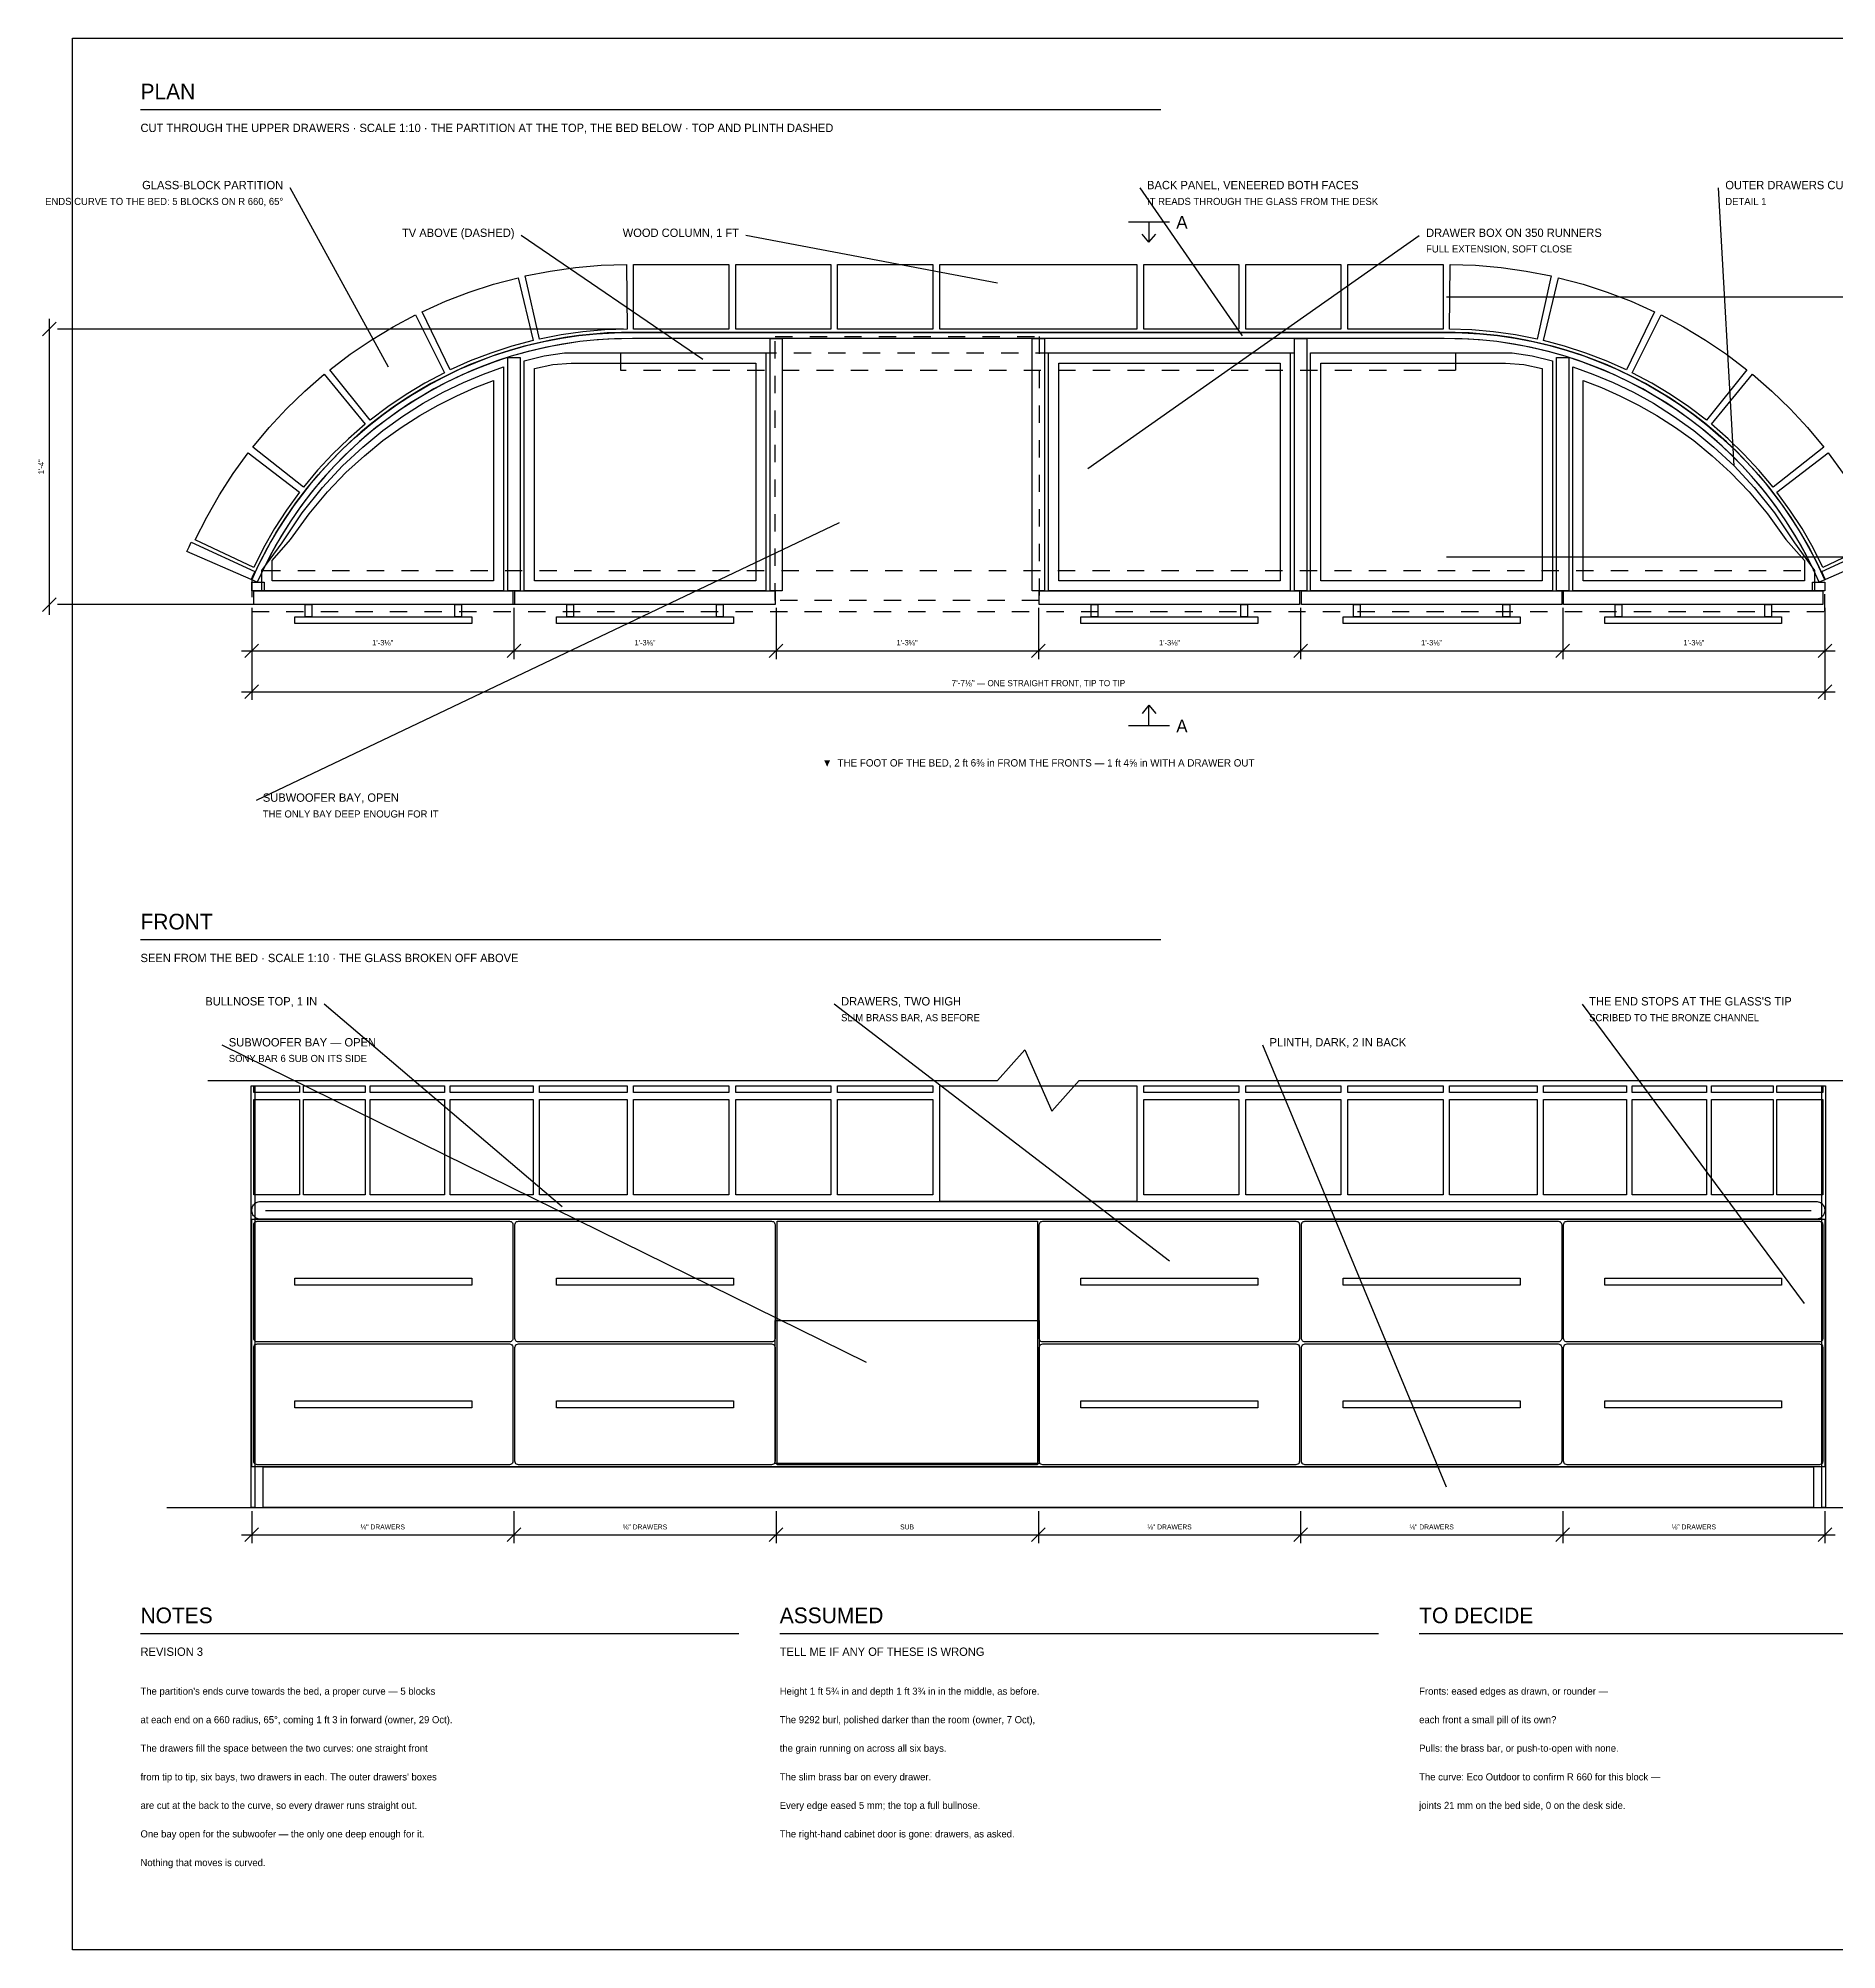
# Model space of a CAD drawing. Header units: inches. Extents: x 0.1 to 16.4, y 0.3 to 11.4.
# Drawn here: x 0.12 to 10.53, y 0.31 to 11.38 of the extents above; entities that cross this region are included whole.
import ezdxf
from ezdxf.enums import TextEntityAlignment as Align

# ---------------------------------------------------------------- set-up
doc = ezdxf.new("R2010")
doc.units = ezdxf.units.IN
doc.header["$LTSCALE"] = 0.009843
doc.header["$MEASUREMENT"] = 0
doc.linetypes.add('DASHED', pattern=[0.6, 0.5, -0.1])
for name, color, linetype in [('DIMENSIONS', 1, 'Continuous'), ('GEOMETRY', 7, 'Continuous'), ('TEXT', 7, 'Continuous')]:
    doc.layers.add(name, color=color, linetype=linetype)

msp = doc.modelspace()

# ---------------------------------------------------------------- linework, layer by layer
at = {"layer": 'DIMENSIONS'}
for p, q in [((8.268, 9.882), (11.717, 9.882)), ((0.181, 9.754), (0.181, 8.041)), ((0.142, 9.656), (0.22, 9.734)), ((3.504, 9.695), (0.228, 9.695)), ((8.268, 8.377), (11.717, 8.377)), ((0.142, 8.061), (0.22, 8.14)), ((3.504, 8.1), (0.228, 8.1)), ((1.353, 8.081), (1.353, 7.785)), ((2.87, 8.081), (2.87, 7.785)), ((4.388, 8.081), (4.388, 7.785)), ((5.906, 8.081), (5.906, 7.785)), ((7.423, 8.081), (7.423, 7.785)), ((8.941, 8.081), (8.941, 7.785)), ((10.458, 8.081), (10.458, 7.785)), ((1.313, 7.793), (1.392, 7.872)), ((2.831, 7.793), (2.91, 7.872)), ((4.348, 7.793), (4.427, 7.872)), ((5.866, 7.793), (5.945, 7.872)), ((7.384, 7.793), (7.463, 7.872)), ((8.901, 7.793), (8.98, 7.872)), ((10.419, 7.793), (10.498, 7.872)), ((1.294, 7.833), (10.517, 7.833)), ((1.353, 7.833), (1.353, 7.549)), ((10.458, 7.833), (10.458, 7.549)), ((1.313, 7.557), (1.392, 7.636)), ((10.419, 7.557), (10.498, 7.636)), ((1.294, 7.596), (10.517, 7.596)), ((1.353, 2.854), (1.353, 2.669)), ((2.87, 2.854), (2.87, 2.669)), ((4.388, 2.854), (4.388, 2.669)), ((5.906, 2.854), (5.906, 2.669)), ((7.423, 2.854), (7.423, 2.669)), ((8.941, 2.854), (8.941, 2.669)), ((10.458, 2.854), (10.458, 2.669)), ((1.294, 2.717), (10.517, 2.717)), ((1.313, 2.677), (1.392, 2.756)), ((2.831, 2.677), (2.91, 2.756)), ((4.348, 2.677), (4.427, 2.756)), ((5.866, 2.677), (5.945, 2.756)), ((7.384, 2.677), (7.463, 2.756)), ((8.901, 2.677), (8.98, 2.756)), ((10.419, 2.677), (10.498, 2.756))]:
    msp.add_line(p, q, dxfattribs=at)
at = {"layer": 'GEOMETRY'}
for p, q in [((0.709, 10.965), (6.614, 10.965)), ((2.145, 9.474), (1.575, 10.512)), ((7.087, 9.656), (6.496, 10.512)), ((9.933, 8.904), (9.843, 10.512)), ((3.963, 9.518), (2.913, 10.236)), ((5.669, 9.961), (4.213, 10.236)), ((6.192, 8.888), (8.11, 10.236)), ((4.753, 8.573), (1.378, 6.967)), ((0.709, 6.161), (6.614, 6.161)), ((3.15, 4.614), (1.772, 5.787)), ((6.664, 4.3), (4.724, 5.787)), ((10.34, 4.055), (9.055, 5.787)), ((4.911, 3.713), (1.181, 5.551)), ((8.268, 2.992), (7.205, 5.551)), ((1.432, 4.594), (10.379, 4.594)), ((0.862, 2.874), (10.949, 2.874)), ((0.709, 2.146), (4.173, 2.146)), ((4.409, 2.146), (7.874, 2.146)), ((8.11, 2.146), (11.26, 2.146))]:
    msp.add_line(p, q, dxfattribs=at)
for points in [[(0.315, 11.378), (16.22, 11.378), (16.22, 0.315), (0.315, 0.315), (0.315, 11.378)], [(6.428, 10.315), (6.664, 10.315)], [(6.546, 10.315), (6.546, 10.197), (6.507, 10.244)], [(6.546, 10.197), (6.585, 10.244)], [(2.936, 10.002), (3.081, 10.03), (3.227, 10.051), (3.375, 10.064), (3.522, 10.069), (3.525, 9.695), (3.397, 9.69), (3.27, 9.679), (3.143, 9.661), (3.018, 9.637), (2.936, 10.002)], [(3.563, 10.069), (3.701, 10.069), (3.839, 10.069), (3.976, 10.069), (4.114, 10.069), (4.114, 9.695), (3.976, 9.695), (3.839, 9.695), (3.701, 9.695), (3.563, 9.695), (3.563, 10.069)], [(4.154, 10.069), (4.291, 10.069), (4.429, 10.069), (4.567, 10.069), (4.705, 10.069), (4.705, 9.695), (4.567, 9.695), (4.429, 9.695), (4.291, 9.695), (4.154, 9.695), (4.154, 10.069)], [(4.744, 10.069), (4.882, 10.069), (5.02, 10.069), (5.157, 10.069), (5.295, 10.069), (5.295, 9.695), (5.157, 9.695), (5.02, 9.695), (4.882, 9.695), (4.744, 9.695), (4.744, 10.069)], [(5.335, 10.069), (5.906, 10.069), (6.476, 10.069), (6.476, 9.695), (5.906, 9.695), (5.335, 9.695), (5.335, 10.069)], [(6.516, 10.069), (6.654, 10.069), (6.791, 10.069), (6.929, 10.069), (7.067, 10.069), (7.067, 9.695), (6.929, 9.695), (6.791, 9.695), (6.654, 9.695), (6.516, 9.695), (6.516, 10.069)], [(7.106, 10.069), (7.244, 10.069), (7.382, 10.069), (7.52, 10.069), (7.657, 10.069), (7.657, 9.695), (7.52, 9.695), (7.382, 9.695), (7.244, 9.695), (7.106, 9.695), (7.106, 10.069)], [(7.697, 10.069), (7.835, 10.069), (7.972, 10.069), (8.11, 10.069), (8.248, 10.069), (8.248, 9.695), (8.11, 9.695), (7.972, 9.695), (7.835, 9.695), (7.697, 9.695), (7.697, 10.069)], [(8.289, 10.069), (8.436, 10.064), (8.584, 10.051), (8.73, 10.03), (8.875, 10.002), (8.793, 9.637), (8.668, 9.661), (8.541, 9.679), (8.414, 9.69), (8.286, 9.695), (8.289, 10.069)], [(2.339, 9.795), (2.474, 9.856), (2.612, 9.909), (2.752, 9.954), (2.895, 9.992), (2.982, 9.629), (2.859, 9.596), (2.737, 9.556), (2.618, 9.51), (2.501, 9.458), (2.339, 9.795)], [(8.916, 9.992), (9.059, 9.954), (9.199, 9.909), (9.337, 9.856), (9.472, 9.795), (9.31, 9.458), (9.193, 9.51), (9.074, 9.556), (8.952, 9.596), (8.829, 9.629), (8.916, 9.992)], [(1.804, 9.459), (1.922, 9.549), (2.044, 9.631), (2.171, 9.707), (2.301, 9.777), (2.468, 9.442), (2.355, 9.382), (2.246, 9.316), (2.14, 9.244), (2.038, 9.167), (1.804, 9.459)], [(9.51, 9.777), (9.64, 9.707), (9.767, 9.631), (9.889, 9.549), (10.007, 9.459), (9.773, 9.167), (9.671, 9.244), (9.565, 9.316), (9.456, 9.382), (9.343, 9.442), (9.51, 9.777)], [(1.353, 8.244), (1.396, 8.337), (1.444, 8.429), (1.495, 8.518), (1.55, 8.605), (1.609, 8.69), (1.671, 8.772), (1.737, 8.851), (1.806, 8.927), (1.878, 9), (1.954, 9.07), (2.032, 9.137), (2.113, 9.201), (2.197, 9.26), (2.283, 9.316), (2.372, 9.369), (2.463, 9.417), (2.556, 9.462), (2.65, 9.502), (2.747, 9.539), (2.845, 9.571), (2.944, 9.599), (3.044, 9.622), (3.145, 9.642), (3.247, 9.657), (3.349, 9.667), (3.452, 9.673), (3.556, 9.675), (3.668, 9.675), (3.78, 9.675), (3.892, 9.675), (4.004, 9.675), (4.115, 9.675), (4.227, 9.675), (4.339, 9.675), (4.451, 9.675), (4.563, 9.675), (4.675, 9.675), (4.787, 9.675), (4.899, 9.675), (5.011, 9.675), (5.122, 9.675), (5.234, 9.675), (5.346, 9.675), (5.458, 9.675), (5.57, 9.675), (5.682, 9.675), (5.794, 9.675), (5.906, 9.675), (6.017, 9.675), (6.129, 9.675), (6.241, 9.675), (6.353, 9.675), (6.465, 9.675), (6.577, 9.675), (6.689, 9.675), (6.801, 9.675), (6.912, 9.675), (7.024, 9.675), (7.136, 9.675), (7.248, 9.675), (7.36, 9.675), (7.472, 9.675), (7.584, 9.675), (7.696, 9.675), (7.807, 9.675), (7.919, 9.675), (8.031, 9.675), (8.143, 9.675), (8.255, 9.675), (8.359, 9.673), (8.462, 9.667), (8.564, 9.657), (8.666, 9.642), (8.767, 9.622), (8.867, 9.599), (8.966, 9.571), (9.064, 9.539), (9.161, 9.502), (9.255, 9.462), (9.348, 9.417), (9.439, 9.369), (9.528, 9.316), (9.614, 9.26), (9.698, 9.201), (9.779, 9.137), (9.857, 9.07), (9.933, 9), (10.005, 8.927), (10.074, 8.851), (10.14, 8.772), (10.202, 8.69), (10.261, 8.605), (10.316, 8.518), (10.367, 8.429), (10.415, 8.337), (10.458, 8.244), (10.426, 8.23), (10.383, 8.322), (10.336, 8.412), (10.286, 8.5), (10.232, 8.585), (10.174, 8.669), (10.112, 8.75), (10.048, 8.828), (9.979, 8.903), (9.908, 8.975), (9.834, 9.044), (9.757, 9.11), (9.677, 9.172), (9.594, 9.231), (9.509, 9.286), (9.422, 9.338), (9.332, 9.386), (9.241, 9.43), (9.147, 9.469), (9.052, 9.505), (8.956, 9.537), (8.858, 9.565), (8.76, 9.588), (8.66, 9.607), (8.56, 9.622), (8.459, 9.632), (8.358, 9.638), (8.255, 9.64), (8.143, 9.64), (8.031, 9.64), (7.919, 9.64), (7.807, 9.64), (7.696, 9.64), (7.584, 9.64), (7.472, 9.64), (7.36, 9.64), (7.248, 9.64), (7.136, 9.64), (7.024, 9.64), (6.912, 9.64), (6.801, 9.64), (6.689, 9.64), (6.577, 9.64), (6.465, 9.64), (6.353, 9.64), (6.241, 9.64), (6.129, 9.64), (6.017, 9.64), (5.906, 9.64), (5.794, 9.64), (5.682, 9.64), (5.57, 9.64), (5.458, 9.64), (5.346, 9.64), (5.234, 9.64), (5.122, 9.64), (5.011, 9.64), (4.899, 9.64), (4.787, 9.64), (4.675, 9.64), (4.563, 9.64), (4.451, 9.64), (4.339, 9.64), (4.227, 9.64), (4.115, 9.64), (4.004, 9.64), (3.892, 9.64), (3.78, 9.64), (3.668, 9.64), (3.556, 9.64), (3.453, 9.638), (3.352, 9.632), (3.251, 9.622), (3.151, 9.607), (3.051, 9.588), (2.953, 9.565), (2.855, 9.537), (2.759, 9.505), (2.664, 9.469), (2.57, 9.43), (2.479, 9.386), (2.389, 9.338), (2.302, 9.286), (2.217, 9.231), (2.134, 9.172), (2.054, 9.11), (1.977, 9.044), (1.903, 8.975), (1.832, 8.903), (1.763, 8.828), (1.699, 8.75), (1.637, 8.669), (1.579, 8.585), (1.525, 8.5), (1.475, 8.412), (1.428, 8.322), (1.385, 8.23), (1.353, 8.244)], [(4.353, 9.64), (4.423, 9.64), (4.423, 8.179), (4.353, 8.179), (4.353, 9.64)], [(5.87, 9.64), (5.941, 9.64), (5.941, 8.179), (5.87, 8.179), (5.87, 9.64)], [(7.388, 9.64), (7.459, 9.64), (7.459, 8.179), (7.388, 8.179), (7.388, 9.64)], [(2.835, 9.531), (2.906, 9.531), (2.906, 8.179), (2.835, 8.179), (2.835, 9.531)], [(2.929, 8.179), (2.929, 9.511), (3.046, 9.539), (3.163, 9.557), (3.279, 9.557), (3.396, 9.557), (3.513, 9.557), (3.629, 9.557), (3.746, 9.557), (3.862, 9.557), (3.979, 9.557), (4.096, 9.557), (4.212, 9.557), (4.329, 9.557), (4.329, 8.179), (2.929, 8.179)], [(5.965, 8.179), (5.965, 9.557), (6.081, 9.557), (6.198, 9.557), (6.314, 9.557), (6.431, 9.557), (6.548, 9.557), (6.664, 9.557), (6.781, 9.557), (6.898, 9.557), (7.014, 9.557), (7.131, 9.557), (7.247, 9.557), (7.364, 9.557), (7.364, 8.179), (5.965, 8.179)], [(7.482, 8.179), (7.482, 9.557), (7.599, 9.557), (7.715, 9.557), (7.832, 9.557), (7.949, 9.557), (8.065, 9.557), (8.182, 9.557), (8.298, 9.557), (8.415, 9.557), (8.532, 9.557), (8.648, 9.557), (8.765, 9.539), (8.882, 9.511), (8.882, 8.179), (7.482, 8.179)], [(8.905, 9.531), (8.976, 9.531), (8.976, 8.179), (8.905, 8.179), (8.905, 9.531)], [(1.359, 9.012), (1.453, 9.125), (1.554, 9.233), (1.66, 9.336), (1.772, 9.433), (2.009, 9.144), (1.913, 9.06), (1.821, 8.971), (1.734, 8.878), (1.652, 8.78), (1.359, 9.012)], [(1.412, 8.179), (1.412, 8.297), (1.529, 8.458), (1.645, 8.632), (1.762, 8.778), (1.878, 8.904), (1.995, 9.012), (2.112, 9.108), (2.228, 9.191), (2.345, 9.265), (2.461, 9.33), (2.578, 9.386), (2.695, 9.434), (2.811, 9.476), (2.811, 8.179), (1.412, 8.179)], [(2.989, 8.238), (2.989, 9.467), (3.095, 9.49), (3.202, 9.498), (3.309, 9.498), (3.416, 9.498), (3.522, 9.498), (3.629, 9.498), (3.736, 9.498), (3.843, 9.498), (3.95, 9.498), (4.056, 9.498), (4.163, 9.498), (4.27, 9.498), (4.27, 8.238), (2.989, 8.238)], [(6.024, 8.238), (6.024, 9.498), (6.13, 9.498), (6.237, 9.498), (6.344, 9.498), (6.451, 9.498), (6.558, 9.498), (6.664, 9.498), (6.771, 9.498), (6.878, 9.498), (6.985, 9.498), (7.091, 9.498), (7.198, 9.498), (7.305, 9.498), (7.305, 8.238), (6.024, 8.238)], [(7.541, 8.238), (7.541, 9.498), (7.648, 9.498), (7.755, 9.498), (7.861, 9.498), (7.968, 9.498), (8.075, 9.498), (8.182, 9.498), (8.289, 9.498), (8.395, 9.498), (8.502, 9.498), (8.609, 9.498), (8.716, 9.49), (8.822, 9.467), (8.822, 8.238), (7.541, 8.238)], [(9, 8.179), (9, 9.476), (9.116, 9.434), (9.233, 9.386), (9.35, 9.33), (9.466, 9.265), (9.583, 9.191), (9.699, 9.108), (9.816, 9.012), (9.933, 8.904), (10.049, 8.778), (10.166, 8.632), (10.282, 8.458), (10.399, 8.297), (10.399, 8.179), (9, 8.179)], [(10.039, 9.433), (10.151, 9.336), (10.257, 9.233), (10.358, 9.125), (10.452, 9.012), (10.159, 8.78), (10.077, 8.878), (9.99, 8.971), (9.898, 9.06), (9.802, 9.144), (10.039, 9.433)], [(1.471, 8.238), (1.471, 8.356), (1.578, 8.477), (1.685, 8.625), (1.791, 8.753), (1.898, 8.864), (2.005, 8.962), (2.112, 9.049), (2.218, 9.126), (2.325, 9.194), (2.432, 9.255), (2.539, 9.309), (2.646, 9.356), (2.752, 9.397), (2.752, 8.238), (1.471, 8.238)], [(9.059, 8.238), (9.059, 9.397), (9.165, 9.356), (9.272, 9.309), (9.379, 9.255), (9.486, 9.194), (9.593, 9.126), (9.699, 9.049), (9.806, 8.962), (9.913, 8.864), (10.02, 8.753), (10.126, 8.625), (10.233, 8.477), (10.34, 8.356), (10.34, 8.238), (9.059, 8.238)], [(1.026, 8.475), (1.092, 8.607), (1.166, 8.735), (1.246, 8.859), (1.333, 8.978), (1.63, 8.751), (1.555, 8.647), (1.485, 8.54), (1.421, 8.429), (1.364, 8.315), (1.026, 8.475)], [(10.478, 8.978), (10.565, 8.859), (10.645, 8.735), (10.719, 8.607), (10.785, 8.475), (10.447, 8.315), (10.39, 8.429), (10.326, 8.54), (10.256, 8.647), (10.181, 8.751), (10.478, 8.978)], [(0.978, 8.408), (0.99, 8.435), (1.002, 8.462), (1.37, 8.292), (1.36, 8.269), (1.349, 8.245), (0.978, 8.408)], [(10.809, 8.462), (10.821, 8.435), (10.833, 8.408), (10.462, 8.245), (10.451, 8.269), (10.441, 8.292), (10.809, 8.462)], [(1.353, 8.23), (1.424, 8.23), (1.424, 8.179), (1.353, 8.179), (1.353, 8.23)], [(10.387, 8.23), (10.458, 8.23), (10.458, 8.179), (10.387, 8.179), (10.387, 8.23)], [(1.365, 8.179), (2.865, 8.179), (2.865, 8.1), (1.365, 8.1), (1.365, 8.179)], [(1.662, 8.1), (1.701, 8.1), (1.701, 8.03), (1.662, 8.03), (1.662, 8.1)], [(2.528, 8.1), (2.567, 8.1), (2.567, 8.03), (2.528, 8.03), (2.528, 8.1)], [(2.876, 8.179), (4.382, 8.179), (4.382, 8.1), (2.876, 8.1), (2.876, 8.179)], [(3.176, 8.1), (3.216, 8.1), (3.216, 8.03), (3.176, 8.03), (3.176, 8.1)], [(4.043, 8.1), (4.082, 8.1), (4.082, 8.03), (4.043, 8.03), (4.043, 8.1)], [(5.911, 8.179), (7.417, 8.179), (7.417, 8.1), (5.911, 8.1), (5.911, 8.179)], [(6.212, 8.1), (6.251, 8.1), (6.251, 8.03), (6.212, 8.03), (6.212, 8.1)], [(7.078, 8.1), (7.117, 8.1), (7.117, 8.03), (7.078, 8.03), (7.078, 8.1)], [(7.429, 8.179), (8.935, 8.179), (8.935, 8.1), (7.429, 8.1), (7.429, 8.179)], [(7.729, 8.1), (7.768, 8.1), (7.768, 8.03), (7.729, 8.03), (7.729, 8.1)], [(8.595, 8.1), (8.635, 8.1), (8.635, 8.03), (8.595, 8.03), (8.595, 8.1)], [(8.946, 8.179), (10.446, 8.179), (10.446, 8.1), (8.946, 8.1), (8.946, 8.179)], [(9.244, 8.1), (9.283, 8.1), (9.283, 8.03), (9.244, 8.03), (9.244, 8.1)], [(10.11, 8.1), (10.149, 8.1), (10.149, 8.03), (10.11, 8.03), (10.11, 8.1)], [(1.603, 8.03), (2.626, 8.03), (2.626, 7.99), (1.603, 7.99), (1.603, 8.03)], [(3.117, 8.03), (4.141, 8.03), (4.141, 7.99), (3.117, 7.99), (3.117, 8.03)], [(6.152, 8.03), (7.176, 8.03), (7.176, 7.99), (6.152, 7.99), (6.152, 8.03)], [(7.67, 8.03), (8.694, 8.03), (8.694, 7.99), (7.67, 7.99), (7.67, 8.03)], [(9.185, 8.03), (10.208, 8.03), (10.208, 7.99), (9.185, 7.99), (9.185, 8.03)], [(6.546, 7.4), (6.546, 7.518), (6.507, 7.47)], [(6.546, 7.518), (6.585, 7.47)], [(6.428, 7.4), (6.664, 7.4)], [(1.099, 5.346), (5.669, 5.346), (5.827, 5.524), (5.984, 5.169), (6.142, 5.346), (10.712, 5.346)], [(1.349, 5.315), (1.37, 5.315), (1.37, 2.874), (1.349, 2.874), (1.349, 5.315)], [(1.364, 5.315), (1.63, 5.315), (1.63, 5.276), (1.364, 5.276), (1.364, 5.315)], [(1.652, 5.315), (2.009, 5.315), (2.009, 5.276), (1.652, 5.276), (1.652, 5.315)], [(2.038, 5.315), (2.468, 5.315), (2.468, 5.276), (2.038, 5.276), (2.038, 5.315)], [(2.501, 5.315), (2.982, 5.315), (2.982, 5.276), (2.501, 5.276), (2.501, 5.315)], [(3.018, 5.315), (3.525, 5.315), (3.525, 5.276), (3.018, 5.276), (3.018, 5.315)], [(3.563, 5.315), (4.114, 5.315), (4.114, 5.276), (3.563, 5.276), (3.563, 5.315)], [(4.154, 5.315), (4.705, 5.315), (4.705, 5.276), (4.154, 5.276), (4.154, 5.315)], [(4.744, 5.315), (5.295, 5.315), (5.295, 5.276), (4.744, 5.276), (4.744, 5.315)], [(5.335, 5.315), (6.476, 5.315), (6.476, 4.646), (5.335, 4.646), (5.335, 5.315)], [(6.516, 5.315), (7.067, 5.315), (7.067, 5.276), (6.516, 5.276), (6.516, 5.315)], [(7.106, 5.315), (7.657, 5.315), (7.657, 5.276), (7.106, 5.276), (7.106, 5.315)], [(7.697, 5.315), (8.248, 5.315), (8.248, 5.276), (7.697, 5.276), (7.697, 5.315)], [(8.286, 5.315), (8.793, 5.315), (8.793, 5.276), (8.286, 5.276), (8.286, 5.315)], [(8.829, 5.315), (9.31, 5.315), (9.31, 5.276), (8.829, 5.276), (8.829, 5.315)], [(9.343, 5.315), (9.773, 5.315), (9.773, 5.276), (9.343, 5.276), (9.343, 5.315)], [(9.802, 5.315), (10.159, 5.315), (10.159, 5.276), (9.802, 5.276), (9.802, 5.315)], [(10.181, 5.315), (10.447, 5.315), (10.447, 5.276), (10.181, 5.276), (10.181, 5.315)], [(10.441, 5.315), (10.462, 5.315), (10.462, 2.874), (10.441, 2.874), (10.441, 5.315)], [(1.364, 5.236), (1.63, 5.236), (1.63, 4.685), (1.364, 4.685), (1.364, 5.236)], [(1.652, 5.236), (2.009, 5.236), (2.009, 4.685), (1.652, 4.685), (1.652, 5.236)], [(2.038, 5.236), (2.468, 5.236), (2.468, 4.685), (2.038, 4.685), (2.038, 5.236)], [(2.501, 5.236), (2.982, 5.236), (2.982, 4.685), (2.501, 4.685), (2.501, 5.236)], [(3.018, 5.236), (3.525, 5.236), (3.525, 4.685), (3.018, 4.685), (3.018, 5.236)], [(3.563, 5.236), (4.114, 5.236), (4.114, 4.685), (3.563, 4.685), (3.563, 5.236)], [(4.154, 5.236), (4.705, 5.236), (4.705, 4.685), (4.154, 4.685), (4.154, 5.236)], [(4.744, 5.236), (5.295, 5.236), (5.295, 4.685), (4.744, 4.685), (4.744, 5.236)], [(6.516, 5.236), (7.067, 5.236), (7.067, 4.685), (6.516, 4.685), (6.516, 5.236)], [(7.106, 5.236), (7.657, 5.236), (7.657, 4.685), (7.106, 4.685), (7.106, 5.236)], [(7.697, 5.236), (8.248, 5.236), (8.248, 4.685), (7.697, 4.685), (7.697, 5.236)], [(8.286, 5.236), (8.793, 5.236), (8.793, 4.685), (8.286, 4.685), (8.286, 5.236)], [(8.829, 5.236), (9.31, 5.236), (9.31, 4.685), (8.829, 4.685), (8.829, 5.236)], [(9.343, 5.236), (9.773, 5.236), (9.773, 4.685), (9.343, 4.685), (9.343, 5.236)], [(9.802, 5.236), (10.159, 5.236), (10.159, 4.685), (9.802, 4.685), (9.802, 5.236)], [(10.181, 5.236), (10.447, 5.236), (10.447, 4.685), (10.181, 4.685), (10.181, 5.236)], [(1.353, 4.594), (1.353, 4.594)], [(1.353, 4.543), (10.458, 4.543), (10.458, 3.11), (1.353, 3.11), (1.353, 4.543)], [(1.404, 4.646), (10.407, 4.646)], [(10.407, 4.543), (1.404, 4.543)], [(10.458, 4.594), (10.458, 4.594)], [(1.365, 3.852), (1.365, 4.512)], [(1.384, 4.531), (2.845, 4.531)], [(2.865, 4.512), (2.865, 3.852)], [(2.876, 3.852), (2.876, 4.512)], [(2.896, 4.531), (4.362, 4.531)], [(4.382, 4.512), (4.382, 3.852)], [(4.394, 4.531), (5.9, 4.531), (5.9, 3.122), (4.394, 3.122), (4.394, 4.531)], [(5.911, 3.852), (5.911, 4.512)], [(5.931, 4.531), (7.397, 4.531)], [(7.417, 4.512), (7.417, 3.852)], [(7.429, 3.852), (7.429, 4.512)], [(7.449, 4.531), (8.915, 4.531)], [(8.935, 4.512), (8.935, 3.852)], [(8.946, 3.852), (8.946, 4.512)], [(8.966, 4.531), (10.427, 4.531)], [(10.446, 4.512), (10.446, 3.852)], [(1.603, 4.202), (2.626, 4.202), (2.626, 4.162), (1.603, 4.162), (1.603, 4.202)], [(3.117, 4.202), (4.141, 4.202), (4.141, 4.162), (3.117, 4.162), (3.117, 4.202)], [(6.152, 4.202), (7.176, 4.202), (7.176, 4.162), (6.152, 4.162), (6.152, 4.202)], [(7.67, 4.202), (8.694, 4.202), (8.694, 4.162), (7.67, 4.162), (7.67, 4.202)], [(9.185, 4.202), (10.208, 4.202), (10.208, 4.162), (9.185, 4.162), (9.185, 4.202)], [(4.383, 3.957), (5.911, 3.957), (5.911, 3.13), (4.383, 3.13), (4.383, 3.957)], [(1.365, 3.142), (1.365, 3.801)], [(2.845, 3.833), (1.384, 3.833)], [(1.384, 3.821), (2.845, 3.821)], [(2.865, 3.801), (2.865, 3.142)], [(2.876, 3.142), (2.876, 3.801)], [(4.362, 3.833), (2.896, 3.833)], [(2.896, 3.821), (4.362, 3.821)], [(4.382, 3.801), (4.382, 3.142)], [(5.911, 3.142), (5.911, 3.801)], [(7.397, 3.833), (5.931, 3.833)], [(5.931, 3.821), (7.397, 3.821)], [(7.417, 3.801), (7.417, 3.142)], [(7.429, 3.142), (7.429, 3.801)], [(8.915, 3.833), (7.449, 3.833)], [(7.449, 3.821), (8.915, 3.821)], [(8.935, 3.801), (8.935, 3.142)], [(8.946, 3.142), (8.946, 3.801)], [(10.427, 3.833), (8.966, 3.833)], [(8.966, 3.821), (10.427, 3.821)], [(10.446, 3.801), (10.446, 3.142)], [(1.603, 3.491), (2.626, 3.491), (2.626, 3.452), (1.603, 3.452), (1.603, 3.491)], [(3.117, 3.491), (4.141, 3.491), (4.141, 3.452), (3.117, 3.452), (3.117, 3.491)], [(6.152, 3.491), (7.176, 3.491), (7.176, 3.452), (6.152, 3.452), (6.152, 3.491)], [(7.67, 3.491), (8.694, 3.491), (8.694, 3.452), (7.67, 3.452), (7.67, 3.491)], [(9.185, 3.491), (10.208, 3.491), (10.208, 3.452), (9.185, 3.452), (9.185, 3.491)], [(2.845, 3.122), (1.384, 3.122)], [(1.419, 3.11), (10.392, 3.11), (10.392, 2.874), (1.419, 2.874), (1.419, 3.11)], [(4.362, 3.122), (2.896, 3.122)], [(7.397, 3.122), (5.931, 3.122)], [(8.915, 3.122), (7.449, 3.122)], [(10.427, 3.122), (8.966, 3.122)]]:
    msp.add_lwpolyline(points, dxfattribs=at)
at = {"layer": 'GEOMETRY', "linetype": 'DASHED'}
for points in [[(10.458, 8.061), (10.458, 8.244), (10.424, 8.319), (10.387, 8.392), (10.347, 8.465), (10.305, 8.536), (10.261, 8.605), (10.214, 8.673), (10.165, 8.739), (10.114, 8.804), (10.061, 8.866), (10.005, 8.927), (9.948, 8.986), (9.888, 9.043), (9.826, 9.098), (9.763, 9.15), (9.698, 9.201), (9.631, 9.249), (9.562, 9.294), (9.492, 9.338), (9.421, 9.379), (9.348, 9.417), (9.274, 9.453), (9.199, 9.487), (9.122, 9.517), (9.045, 9.545), (8.966, 9.571), (8.887, 9.594), (8.807, 9.614), (8.727, 9.631), (8.646, 9.645), (8.564, 9.657), (8.482, 9.666), (8.4, 9.672), (8.318, 9.675), (8.233, 9.675), (8.143, 9.675), (8.054, 9.675), (7.964, 9.675), (7.875, 9.675), (7.785, 9.675), (7.696, 9.675), (7.606, 9.675), (7.517, 9.675), (7.427, 9.675), (7.338, 9.675), (7.248, 9.675), (7.159, 9.675), (7.069, 9.675), (6.98, 9.675), (6.89, 9.675), (6.801, 9.675), (6.711, 9.675), (6.622, 9.675), (6.532, 9.675), (6.443, 9.675), (6.353, 9.675), (6.264, 9.675), (6.174, 9.675), (6.085, 9.675), (5.995, 9.675), (5.906, 9.675), (5.816, 9.675), (5.726, 9.675), (5.637, 9.675), (5.548, 9.675), (5.458, 9.675), (5.369, 9.675), (5.279, 9.675), (5.189, 9.675), (5.1, 9.675), (5.011, 9.675), (4.921, 9.675), (4.831, 9.675), (4.742, 9.675), (4.652, 9.675), (4.563, 9.675), (4.474, 9.675), (4.384, 9.675), (4.294, 9.675), (4.205, 9.675), (4.115, 9.675), (4.026, 9.675), (3.936, 9.675), (3.847, 9.675), (3.757, 9.675), (3.668, 9.675), (3.578, 9.675), (3.493, 9.675), (3.411, 9.672), (3.329, 9.666), (3.247, 9.657), (3.165, 9.645), (3.084, 9.631), (3.004, 9.614), (2.924, 9.594), (2.845, 9.571), (2.766, 9.545), (2.689, 9.517), (2.612, 9.487), (2.537, 9.453), (2.463, 9.417), (2.39, 9.379), (2.319, 9.338), (2.249, 9.294), (2.18, 9.249), (2.113, 9.201), (2.048, 9.15), (1.985, 9.098), (1.923, 9.043), (1.864, 8.986), (1.806, 8.927), (1.75, 8.866), (1.697, 8.804), (1.646, 8.739), (1.597, 8.673), (1.55, 8.605), (1.506, 8.536), (1.464, 8.465), (1.424, 8.392), (1.387, 8.319), (1.353, 8.244), (1.353, 8.061), (10.458, 8.061)], [(10.392, 8.297), (10.392, 8.303), (10.355, 8.376), (10.317, 8.447), (10.275, 8.517), (10.232, 8.585), (10.186, 8.652), (10.137, 8.718), (10.087, 8.781), (10.034, 8.843), (9.979, 8.903), (9.923, 8.961), (9.864, 9.017), (9.803, 9.071), (9.741, 9.123), (9.677, 9.172), (9.611, 9.22), (9.543, 9.265), (9.474, 9.307), (9.404, 9.348), (9.332, 9.386), (9.259, 9.421), (9.185, 9.454), (9.11, 9.484), (9.033, 9.512), (8.956, 9.537), (8.878, 9.559), (8.799, 9.579), (8.72, 9.596), (8.64, 9.61), (8.56, 9.622), (8.479, 9.63), (8.398, 9.636), (8.317, 9.639), (8.233, 9.64), (8.143, 9.64), (8.054, 9.64), (7.964, 9.64), (7.875, 9.64), (7.785, 9.64), (7.696, 9.64), (7.606, 9.64), (7.517, 9.64), (7.427, 9.64), (7.338, 9.64), (7.248, 9.64), (7.159, 9.64), (7.069, 9.64), (6.98, 9.64), (6.89, 9.64), (6.801, 9.64), (6.711, 9.64), (6.622, 9.64), (6.532, 9.64), (6.443, 9.64), (6.353, 9.64), (6.264, 9.64), (6.174, 9.64), (6.085, 9.64), (5.995, 9.64), (5.906, 9.64), (5.816, 9.64), (5.726, 9.64), (5.637, 9.64), (5.548, 9.64), (5.458, 9.64), (5.369, 9.64), (5.279, 9.64), (5.189, 9.64), (5.1, 9.64), (5.011, 9.64), (4.921, 9.64), (4.831, 9.64), (4.742, 9.64), (4.652, 9.64), (4.563, 9.64), (4.474, 9.64), (4.384, 9.64), (4.294, 9.64), (4.205, 9.64), (4.115, 9.64), (4.026, 9.64), (3.936, 9.64), (3.847, 9.64), (3.757, 9.64), (3.668, 9.64), (3.578, 9.64), (3.494, 9.639), (3.413, 9.636), (3.332, 9.63), (3.251, 9.622), (3.171, 9.61), (3.091, 9.596), (3.012, 9.579), (2.933, 9.559), (2.855, 9.537), (2.778, 9.512), (2.701, 9.484), (2.626, 9.454), (2.552, 9.421), (2.479, 9.386), (2.407, 9.348), (2.337, 9.307), (2.268, 9.265), (2.2, 9.22), (2.134, 9.172), (2.07, 9.123), (2.008, 9.071), (1.947, 9.017), (1.888, 8.961), (1.832, 8.903), (1.777, 8.843), (1.724, 8.781), (1.674, 8.718), (1.625, 8.652), (1.579, 8.585), (1.536, 8.517), (1.494, 8.447), (1.456, 8.376), (1.419, 8.303), (1.419, 8.297), (10.392, 8.297)], [(4.383, 9.652), (5.911, 9.652), (5.911, 8.124), (4.383, 8.124), (4.383, 9.652)], [(3.49, 9.557), (8.321, 9.557), (8.321, 9.455), (3.49, 9.455), (3.49, 9.557)]]:
    msp.add_lwpolyline(points, dxfattribs=at)
at = {"layer": 'GEOMETRY'}
for points in [[(1.353, 4.594), (1.353, 4.603), (1.355, 4.612), (1.36, 4.62), (1.364, 4.628), (1.371, 4.634), (1.378, 4.639), (1.386, 4.643), (1.395, 4.646), (1.404, 4.646)], [(1.404, 4.543), (1.395, 4.543), (1.386, 4.546), (1.378, 4.55), (1.371, 4.555), (1.364, 4.561), (1.36, 4.569), (1.355, 4.577), (1.353, 4.586), (1.353, 4.594)], [(10.407, 4.646), (10.416, 4.646), (10.425, 4.643), (10.433, 4.639), (10.44, 4.634), (10.447, 4.628), (10.451, 4.62), (10.456, 4.612), (10.458, 4.603), (10.458, 4.594)], [(10.458, 4.594), (10.458, 4.586), (10.456, 4.577), (10.451, 4.569), (10.447, 4.561), (10.44, 4.555), (10.433, 4.55), (10.425, 4.546), (10.416, 4.543), (10.407, 4.543)], [(1.365, 4.512), (1.365, 4.515), (1.366, 4.519), (1.367, 4.522), (1.369, 4.525), (1.372, 4.527), (1.375, 4.529), (1.378, 4.531), (1.381, 4.531), (1.384, 4.531)], [(2.845, 4.531), (2.848, 4.531), (2.852, 4.531), (2.855, 4.529), (2.858, 4.527), (2.86, 4.525), (2.862, 4.522), (2.864, 4.519), (2.865, 4.515), (2.865, 4.512)], [(2.876, 4.512), (2.876, 4.515), (2.877, 4.519), (2.879, 4.522), (2.881, 4.525), (2.883, 4.527), (2.886, 4.529), (2.889, 4.531), (2.893, 4.531), (2.896, 4.531)], [(4.362, 4.531), (4.366, 4.531), (4.369, 4.531), (4.372, 4.529), (4.375, 4.527), (4.378, 4.525), (4.379, 4.522), (4.381, 4.519), (4.382, 4.515), (4.382, 4.512)], [(5.911, 4.512), (5.911, 4.515), (5.912, 4.519), (5.914, 4.522), (5.916, 4.525), (5.918, 4.527), (5.921, 4.529), (5.924, 4.531), (5.928, 4.531), (5.931, 4.531)], [(7.397, 4.531), (7.401, 4.531), (7.404, 4.531), (7.407, 4.529), (7.41, 4.527), (7.413, 4.525), (7.415, 4.522), (7.416, 4.519), (7.417, 4.515), (7.417, 4.512)], [(7.429, 4.512), (7.429, 4.515), (7.43, 4.519), (7.432, 4.522), (7.433, 4.525), (7.436, 4.527), (7.439, 4.529), (7.442, 4.531), (7.445, 4.531), (7.449, 4.531)], [(8.915, 4.531), (8.918, 4.531), (8.922, 4.531), (8.925, 4.529), (8.928, 4.527), (8.93, 4.525), (8.932, 4.522), (8.934, 4.519), (8.935, 4.515), (8.935, 4.512)], [(8.946, 4.512), (8.946, 4.515), (8.947, 4.519), (8.949, 4.522), (8.951, 4.525), (8.953, 4.527), (8.956, 4.529), (8.959, 4.531), (8.963, 4.531), (8.966, 4.531)], [(10.427, 4.531), (10.43, 4.531), (10.434, 4.531), (10.436, 4.529), (10.439, 4.527), (10.442, 4.525), (10.444, 4.522), (10.445, 4.519), (10.446, 4.515), (10.446, 4.512)], [(1.384, 3.833), (1.381, 3.833), (1.378, 3.834), (1.375, 3.835), (1.372, 3.837), (1.369, 3.84), (1.367, 3.843), (1.366, 3.846), (1.365, 3.849), (1.365, 3.852)], [(1.365, 3.801), (1.365, 3.805), (1.366, 3.808), (1.367, 3.811), (1.369, 3.814), (1.372, 3.817), (1.375, 3.818), (1.378, 3.82), (1.381, 3.821), (1.384, 3.821)], [(2.865, 3.852), (2.865, 3.849), (2.864, 3.846), (2.862, 3.843), (2.86, 3.84), (2.858, 3.837), (2.855, 3.835), (2.852, 3.834), (2.848, 3.833), (2.845, 3.833)], [(2.845, 3.821), (2.848, 3.821), (2.852, 3.82), (2.855, 3.818), (2.858, 3.817), (2.86, 3.814), (2.862, 3.811), (2.864, 3.808), (2.865, 3.805), (2.865, 3.801)], [(2.896, 3.833), (2.893, 3.833), (2.889, 3.834), (2.886, 3.835), (2.883, 3.837), (2.881, 3.84), (2.879, 3.843), (2.877, 3.846), (2.876, 3.849), (2.876, 3.852)], [(2.876, 3.801), (2.876, 3.805), (2.877, 3.808), (2.879, 3.811), (2.881, 3.814), (2.883, 3.817), (2.886, 3.818), (2.889, 3.82), (2.893, 3.821), (2.896, 3.821)], [(4.382, 3.852), (4.382, 3.849), (4.381, 3.846), (4.379, 3.843), (4.378, 3.84), (4.375, 3.837), (4.372, 3.835), (4.369, 3.834), (4.366, 3.833), (4.362, 3.833)], [(4.362, 3.821), (4.366, 3.821), (4.369, 3.82), (4.372, 3.818), (4.375, 3.817), (4.378, 3.814), (4.379, 3.811), (4.381, 3.808), (4.382, 3.805), (4.382, 3.801)], [(5.931, 3.833), (5.928, 3.833), (5.924, 3.834), (5.921, 3.835), (5.918, 3.837), (5.916, 3.84), (5.914, 3.843), (5.912, 3.846), (5.911, 3.849), (5.911, 3.852)], [(5.911, 3.801), (5.911, 3.805), (5.912, 3.808), (5.914, 3.811), (5.916, 3.814), (5.918, 3.817), (5.921, 3.818), (5.924, 3.82), (5.928, 3.821), (5.931, 3.821)], [(7.417, 3.852), (7.417, 3.849), (7.416, 3.846), (7.415, 3.843), (7.413, 3.84), (7.41, 3.837), (7.407, 3.835), (7.404, 3.834), (7.401, 3.833), (7.397, 3.833)], [(7.397, 3.821), (7.401, 3.821), (7.404, 3.82), (7.407, 3.818), (7.41, 3.817), (7.413, 3.814), (7.415, 3.811), (7.416, 3.808), (7.417, 3.805), (7.417, 3.801)], [(7.449, 3.833), (7.445, 3.833), (7.442, 3.834), (7.439, 3.835), (7.436, 3.837), (7.433, 3.84), (7.432, 3.843), (7.43, 3.846), (7.429, 3.849), (7.429, 3.852)], [(7.429, 3.801), (7.429, 3.805), (7.43, 3.808), (7.432, 3.811), (7.433, 3.814), (7.436, 3.817), (7.439, 3.818), (7.442, 3.82), (7.445, 3.821), (7.449, 3.821)], [(8.935, 3.852), (8.935, 3.849), (8.934, 3.846), (8.932, 3.843), (8.93, 3.84), (8.928, 3.837), (8.925, 3.835), (8.922, 3.834), (8.918, 3.833), (8.915, 3.833)], [(8.915, 3.821), (8.918, 3.821), (8.922, 3.82), (8.925, 3.818), (8.928, 3.817), (8.93, 3.814), (8.932, 3.811), (8.934, 3.808), (8.935, 3.805), (8.935, 3.801)], [(8.966, 3.833), (8.963, 3.833), (8.959, 3.834), (8.956, 3.835), (8.953, 3.837), (8.951, 3.84), (8.949, 3.843), (8.947, 3.846), (8.946, 3.849), (8.946, 3.852)], [(8.946, 3.801), (8.946, 3.805), (8.947, 3.808), (8.949, 3.811), (8.951, 3.814), (8.953, 3.817), (8.956, 3.818), (8.959, 3.82), (8.963, 3.821), (8.966, 3.821)], [(10.446, 3.852), (10.446, 3.849), (10.445, 3.846), (10.444, 3.843), (10.442, 3.84), (10.439, 3.837), (10.436, 3.835), (10.434, 3.834), (10.43, 3.833), (10.427, 3.833)], [(10.427, 3.821), (10.43, 3.821), (10.434, 3.82), (10.436, 3.818), (10.439, 3.817), (10.442, 3.814), (10.444, 3.811), (10.445, 3.808), (10.446, 3.805), (10.446, 3.801)], [(1.384, 3.122), (1.381, 3.122), (1.378, 3.123), (1.375, 3.125), (1.372, 3.126), (1.369, 3.129), (1.367, 3.132), (1.366, 3.135), (1.365, 3.138), (1.365, 3.142)], [(2.865, 3.142), (2.865, 3.138), (2.864, 3.135), (2.862, 3.132), (2.86, 3.129), (2.858, 3.126), (2.855, 3.125), (2.852, 3.123), (2.848, 3.122), (2.845, 3.122)], [(2.896, 3.122), (2.893, 3.122), (2.889, 3.123), (2.886, 3.125), (2.883, 3.126), (2.881, 3.129), (2.879, 3.132), (2.877, 3.135), (2.876, 3.138), (2.876, 3.142)], [(4.382, 3.142), (4.382, 3.138), (4.381, 3.135), (4.379, 3.132), (4.378, 3.129), (4.375, 3.126), (4.372, 3.125), (4.369, 3.123), (4.366, 3.122), (4.362, 3.122)], [(5.931, 3.122), (5.928, 3.122), (5.924, 3.123), (5.921, 3.125), (5.918, 3.126), (5.916, 3.129), (5.914, 3.132), (5.912, 3.135), (5.911, 3.138), (5.911, 3.142)], [(7.417, 3.142), (7.417, 3.138), (7.416, 3.135), (7.415, 3.132), (7.413, 3.129), (7.41, 3.126), (7.407, 3.125), (7.404, 3.123), (7.401, 3.122), (7.397, 3.122)], [(7.449, 3.122), (7.445, 3.122), (7.442, 3.123), (7.439, 3.125), (7.436, 3.126), (7.433, 3.129), (7.432, 3.132), (7.43, 3.135), (7.429, 3.138), (7.429, 3.142)], [(8.935, 3.142), (8.935, 3.138), (8.934, 3.135), (8.932, 3.132), (8.93, 3.129), (8.928, 3.126), (8.925, 3.125), (8.922, 3.123), (8.918, 3.122), (8.915, 3.122)], [(8.966, 3.122), (8.963, 3.122), (8.959, 3.123), (8.956, 3.125), (8.953, 3.126), (8.951, 3.129), (8.949, 3.132), (8.947, 3.135), (8.946, 3.138), (8.946, 3.142)], [(10.446, 3.142), (10.446, 3.138), (10.445, 3.135), (10.444, 3.132), (10.442, 3.129), (10.439, 3.126), (10.436, 3.125), (10.434, 3.123), (10.43, 3.122), (10.427, 3.122)]]:
    msp.add_open_spline(points, degree=3, knots=[0, 0, 0, 0, 1, 1, 1, 2, 2, 2, 3, 3, 3, 3], dxfattribs=at)

# ---------------------------------------------------------------- texts
at = {"layer": 'TEXT'}
for s, height, p in [('PLAN', 0.0907, (0.709, 11.024)), ('CUT THROUGH THE UPPER DRAWERS · SCALE 1:10 · THE PARTITION AT THE TOP, THE BED BELOW · TOP AND PLINTH DASHED', 0.048189, (0.709, 10.835)), ('BACK PANEL, VENEERED BOTH FACES', 0.04819, (6.535, 10.504)), ('OUTER DRAWERS CUT TO THE CURVE', 0.04819, (9.882, 10.504)), ('IT READS THROUGH THE GLASS FROM THE DESK', 0.0411, (6.535, 10.413)), ('DETAIL 1', 0.0411, (9.882, 10.413)), ('A', 0.0737, (6.704, 10.276)), ('FULL EXTENSION, SOFT CLOSE', 0.0411, (8.15, 10.138)), ('DRAWER BOX ON 350 RUNNERS', 0.04819, (8.15, 10.228)), ('A', 0.0737, (6.704, 7.36)), ('SUBWOOFER BAY, OPEN', 0.04819, (1.417, 6.959)), ('THE ONLY BAY DEEP ENOUGH FOR IT', 0.0411, (1.417, 6.868)), ('FRONT', 0.0907, (0.709, 6.22)), ('SEEN FROM THE BED · SCALE 1:10 · THE GLASS BROKEN OFF ABOVE', 0.04819, (0.709, 6.031)), ('DRAWERS, TWO HIGH', 0.04819, (4.764, 5.78)), ("THE END STOPS AT THE GLASS'S TIP", 0.04819, (9.094, 5.78)), ('SLIM BRASS BAR, AS BEFORE', 0.0411, (4.764, 5.689)), ('SCRIBED TO THE BRONZE CHANNEL', 0.0411, (9.094, 5.689)), ('SUBWOOFER BAY — OPEN', 0.04819, (1.22, 5.543)), ('PLINTH, DARK, 2 IN BACK', 0.04819, (7.244, 5.543)), ('SONY BAR 6 SUB ON ITS SIDE', 0.0411, (1.22, 5.453)), ('NOTES', 0.0907, (0.709, 2.205)), ('ASSUMED', 0.0907, (4.409, 2.205)), ('TO DECIDE', 0.0907, (8.11, 2.205)), ('REVISION 3', 0.0482, (0.709, 2.016)), ('TELL ME IF ANY OF THESE IS WRONG', 0.04819, (4.409, 2.016)), ("The partition's ends curve towards the bed, a proper curve — 5 blocks", 0.0411, (0.709, 1.791)), ('Height 1 ft 5¾ in and depth 1 ft 3¾ in in the middle, as before.', 0.0411, (4.409, 1.791)), ('Fronts: eased edges as drawn, or rounder —', 0.0411, (8.11, 1.791)), ('at each end on a 660 radius, 65°, coming 1 ft 3 in forward (owner, 29 Oct).', 0.0411, (0.709, 1.626)), ('The 9292 burl, polished darker than the room (owner, 7 Oct),', 0.0411, (4.409, 1.626)), ('each front a small pill of its own?', 0.0411, (8.11, 1.626)), ('The drawers fill the space between the two curves: one straight front', 0.0411, (0.709, 1.461)), ('the grain running on across all six bays.', 0.0411, (4.409, 1.461)), ('Pulls: the brass bar, or push-to-open with none.', 0.0411, (8.11, 1.461)), ("from tip to tip, six bays, two drawers in each. The outer drawers' boxes", 0.0411, (0.709, 1.295)), ('The slim brass bar on every drawer.', 0.0411, (4.409, 1.295)), ('The curve: Eco Outdoor to confirm R 660 for this block —', 0.0411, (8.11, 1.295)), ('are cut at the back to the curve, so every drawer runs straight out.', 0.0411, (0.709, 1.13)), ('Every edge eased 5 mm; the top a full bullnose.', 0.0411, (4.409, 1.13)), ('joints 21 mm on the bed side, 0 on the desk side.', 0.0411, (8.11, 1.13)), ('One bay open for the subwoofer — the only one deep enough for it.', 0.0411, (0.709, 0.965)), ('The right-hand cabinet door is gone: drawers, as asked.', 0.0411, (4.409, 0.965)), ('Nothing that moves is curved.', 0.0411, (0.709, 0.799))]:
    msp.add_text(s, height=height, dxfattribs=at).set_placement(p)
for s, height, p in [('GLASS-BLOCK PARTITION', 0.04819, (1.535, 10.504)), ('ENDS CURVE TO THE BED: 5 BLOCKS ON R 660, 65°', 0.0411, (1.535, 10.413)), ('TV ABOVE (DASHED)', 0.04819, (2.874, 10.228)), ('WOOD COLUMN, 1 FT', 0.04819, (4.173, 10.228)), ('BULLNOSE TOP, 1 IN', 0.04819, (1.732, 5.78))]:
    msp.add_text(s, height=height, dxfattribs=at).set_placement(p, align=Align.RIGHT)
msp.add_text('1\'-4"', height=0.0326, rotation=90, dxfattribs=at).set_placement((0.15, 8.898), align=Align.CENTER)
for s, height, p in [('1\'-3⅛"', 0.0312, (2.111, 7.864)), ('1\'-3⅛"', 0.0312, (3.629, 7.864)), ('1\'-3⅛"', 0.0312, (5.146, 7.864)), ('1\'-3⅛"', 0.0312, (6.665, 7.864)), ('1\'-3⅛"', 0.0312, (8.182, 7.864)), ('1\'-3⅛"', 0.0312, (9.7, 7.864)), ('7\'-7⅛" — ONE STRAIGHT FRONT, TIP TO TIP', 0.03543, (5.906, 7.628)), ('▼  THE FOOT OF THE BED, 2 ft 6⅜ in FROM THE FRONTS — 1 ft 4⅝ in WITH A DRAWER OUT', 0.04252, (5.906, 7.163)), ('⅛" DRAWERS', 0.0283, (2.111, 2.748)), ('⅛" DRAWERS', 0.0283, (3.629, 2.748)), ('SUB', 0.0283, (5.146, 2.748)), ('⅛" DRAWERS', 0.0283, (6.665, 2.748)), ('⅛" DRAWERS', 0.0283, (8.182, 2.748)), ('⅛" DRAWERS', 0.0283, (9.7, 2.748))]:
    msp.add_text(s, height=height, dxfattribs=at).set_placement(p, align=Align.CENTER)

doc.saveas('drawing.dxf')
